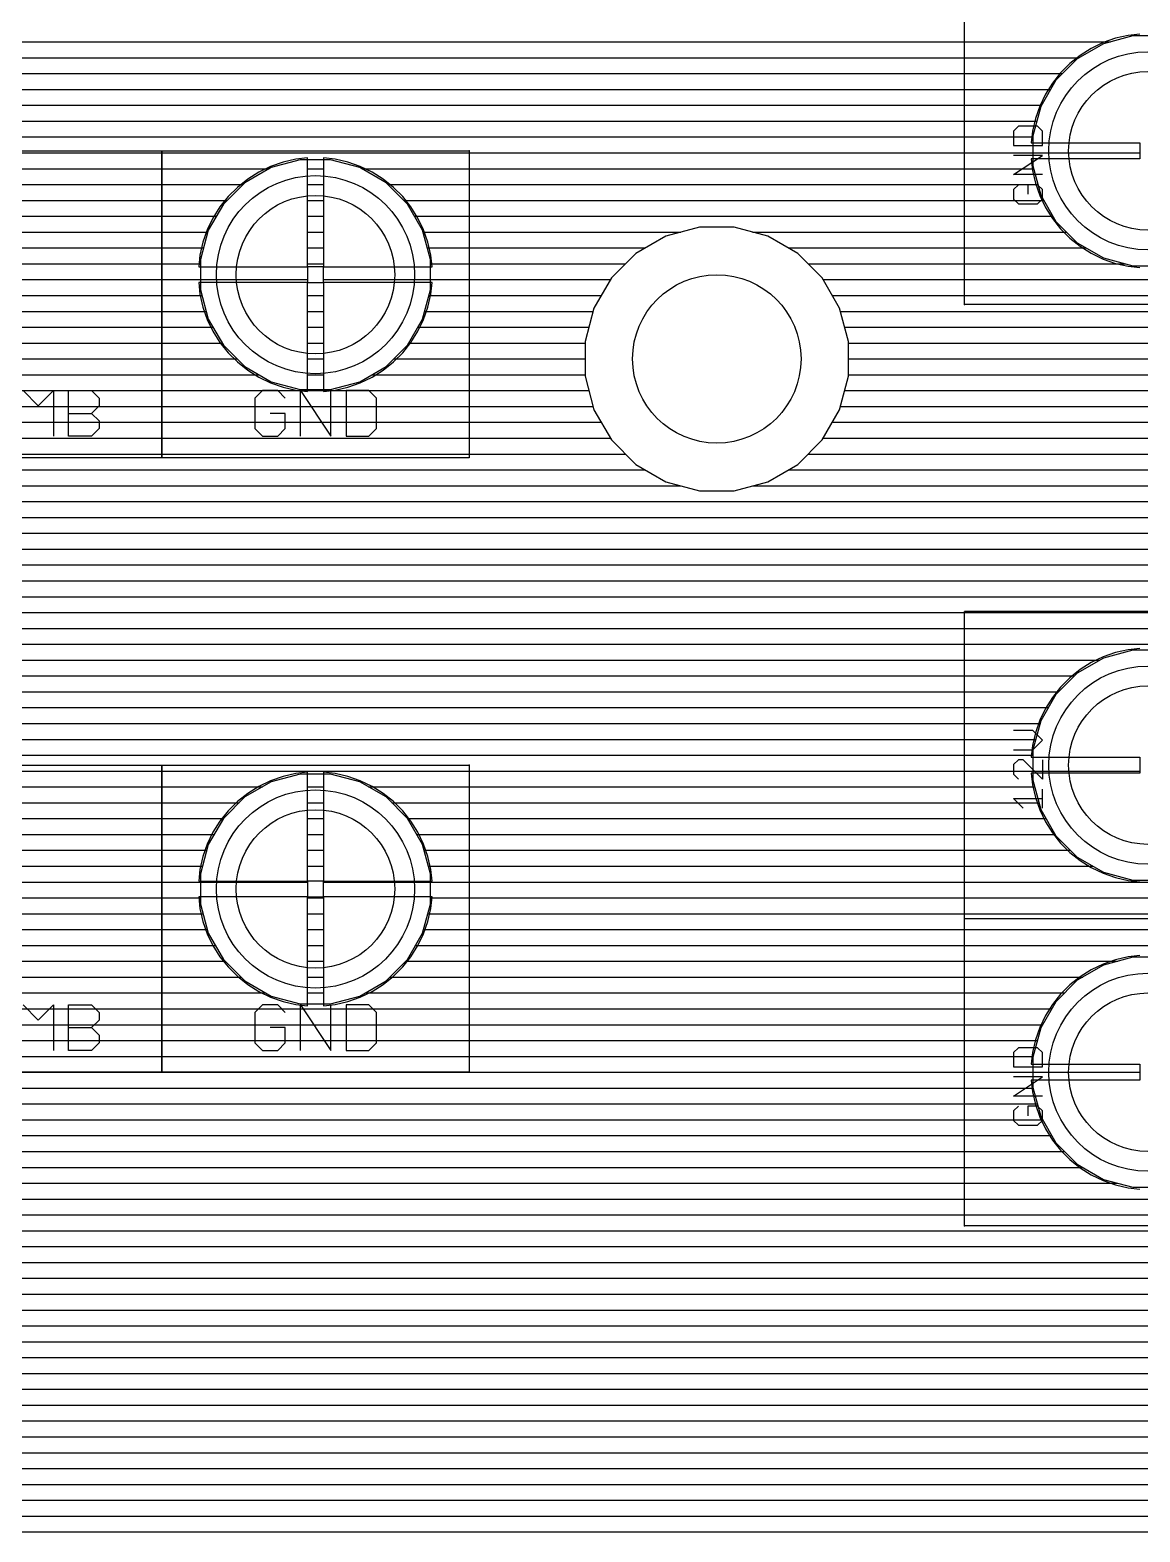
# Model space of a CAD drawing. Extents: x 0 to 5.05, y 0 to 8.75.
# Drawn here: x 2.057 to 3.177, y 5.616 to 7.132 of the extents above; entities that cross this region are included whole.
import ezdxf

# ---------------------------------------------------------------- set-up
doc = ezdxf.new("R2010")
doc.units = 0
for name, color, linetype in [('1', 22, 'CONTINUOUS'), ('16', 175, 'CONTINUOUS'), ('17', 82, 'CONTINUOUS'), ('20', 6, 'CONTINUOUS'), ('21', 253, 'CONTINUOUS'), ('23', 7, 'CONTINUOUS'), ('44', 253, 'CONTINUOUS'), ('51', 253, 'CONTINUOUS')]:
    doc.layers.add(name, color=color, linetype=linetype)

# ---------------------------------------------------------------- blocks, each defined once
blk = doc.blocks.new('ROUNDP')
blk.add_circle((0, 0), 0.5)

msp = doc.modelspace()

# ---------------------------------------------------------------- linework, layer by layer
at = {"layer": '1'}
for p, q in [((3.169728, 7.126), (3.140226, 7.118095)), ((3.200272, 7.126), (3.169728, 7.126)), ((0.048, 7.12), (3.147336, 7.12)), ((3.140226, 7.118095), (3.113774, 7.102823)), ((0.048, 7.104), (3.115813, 7.104)), ((3.113774, 7.102823), (3.092177, 7.081226)), ((0.048, 7.088), (3.098951, 7.088)), ((3.092177, 7.081226), (3.076905, 7.054774)), ((0.048, 7.072), (3.086851, 7.072)), ((0.048, 7.056), (3.077613, 7.056)), ((3.076905, 7.054774), (3.069, 7.025272)), ((0.048, 7.04), (3.072946, 7.04)), ((0.048, 7.024), (3.069, 7.024)), ((3.069, 7.025272), (3.069, 6.994728)), ((0.048, 7.008), (3.069, 7.008)), ((1.77167, 6.992), (2.29833, 6.992)), ((2.300226, 6.993095), (2.273774, 6.977823)), ((2.329728, 7.001), (2.300226, 6.993095)), ((2.360272, 7.001), (2.329728, 7.001)), ((2.389774, 6.993095), (2.360272, 7.001)), ((2.416226, 6.977823), (2.389774, 6.993095)), ((2.39167, 6.992), (3.069731, 6.992)), ((3.069, 6.994728), (3.076905, 6.965226)), ((1.798049, 6.976), (2.271951, 6.976)), ((2.273774, 6.977823), (2.252177, 6.956226)), ((2.437823, 6.956226), (2.416226, 6.977823)), ((2.418049, 6.976), (3.074018, 6.976)), ((1.814049, 6.96), (2.255951, 6.96)), ((2.434049, 6.96), (3.079922, 6.96)), ((3.076905, 6.965226), (3.092177, 6.938774)), ((1.824882, 6.944), (2.245118, 6.944)), ((2.252177, 6.956226), (2.236905, 6.929774)), ((2.453095, 6.929774), (2.437823, 6.956226)), ((2.444882, 6.944), (3.08916, 6.944)), ((1.83357, 6.928), (2.23643, 6.928)), ((2.236905, 6.929774), (2.229, 6.900272)), ((2.461, 6.900272), (2.453095, 6.929774)), ((2.45357, 6.928), (2.71383, 6.928)), ((2.73249, 6.933), (2.698664, 6.923936)), ((2.76751, 6.933), (2.73249, 6.933)), ((2.801336, 6.923936), (2.76751, 6.933)), ((2.78617, 6.928), (3.102951, 6.928)), ((3.092177, 6.938774), (3.113774, 6.917177)), ((2.698664, 6.923936), (2.668336, 6.906426)), ((2.831664, 6.906426), (2.801336, 6.923936)), ((3.113774, 6.917177), (3.140226, 6.901905)), ((1.837857, 6.912), (2.232143, 6.912)), ((2.229, 6.900272), (2.229, 6.869728)), ((2.457857, 6.912), (2.67799, 6.912)), ((2.461, 6.869728), (2.461, 6.900272)), ((2.668336, 6.906426), (2.643573, 6.881664)), ((2.82201, 6.912), (3.122741, 6.912)), ((2.856426, 6.881664), (2.831664, 6.906426)), ((3.140226, 6.901905), (3.169728, 6.894)), ((1.841, 6.896), (2.229, 6.896)), ((2.461, 6.896), (2.65791, 6.896)), ((2.84209, 6.896), (3.162264, 6.896)), ((3.169728, 6.894), (3.200272, 6.894)), ((1.841, 6.88), (2.229, 6.88)), ((2.229, 6.869728), (2.236905, 6.840226)), ((2.453095, 6.840226), (2.461, 6.869728)), ((2.461, 6.88), (2.642613, 6.88)), ((2.643573, 6.881664), (2.626064, 6.851336)), ((2.873936, 6.851336), (2.856426, 6.881664)), ((2.857387, 6.88), (4.334, 6.88)), ((1.839465, 6.864), (2.230535, 6.864)), ((2.459465, 6.864), (2.633375, 6.864)), ((2.866625, 6.864), (4.334, 6.864)), ((1.835178, 6.848), (2.234822, 6.848)), ((2.236905, 6.840226), (2.252177, 6.813774)), ((2.437823, 6.813774), (2.453095, 6.840226)), ((2.455178, 6.848), (2.62517, 6.848)), ((2.626064, 6.851336), (2.617, 6.81751)), ((2.883, 6.81751), (2.873936, 6.851336)), ((2.87483, 6.848), (4.334, 6.848)), ((1.828346, 6.832), (2.241654, 6.832)), ((2.448346, 6.832), (2.620883, 6.832)), ((2.879117, 6.832), (4.334, 6.832)), ((1.819108, 6.816), (2.250892, 6.816)), ((2.252177, 6.813774), (2.273774, 6.792177)), ((2.416226, 6.792177), (2.437823, 6.813774)), ((2.439108, 6.816), (2.617, 6.816)), ((2.617, 6.81751), (2.617, 6.78249)), ((2.883, 6.78249), (2.883, 6.81751)), ((2.883, 6.816), (4.334, 6.816)), ((1.804049, 6.8), (2.265951, 6.8)), ((2.273774, 6.792177), (2.300226, 6.776905)), ((2.389774, 6.776905), (2.416226, 6.792177)), ((2.424049, 6.8), (2.617, 6.8)), ((2.883, 6.8), (4.334, 6.8)), ((1.782063, 6.784), (2.287937, 6.784)), ((2.300226, 6.776905), (2.329728, 6.769)), ((2.360272, 6.769), (2.389774, 6.776905)), ((2.402063, 6.784), (2.617, 6.784)), ((2.617, 6.78249), (2.626064, 6.748664)), ((2.873936, 6.748664), (2.883, 6.78249)), ((2.883, 6.784), (4.334, 6.784)), ((1.736693, 6.768), (2.620883, 6.768)), ((2.329728, 6.769), (2.360272, 6.769)), ((2.879117, 6.768), (4.334, 6.768)), ((1.720693, 6.752), (2.62517, 6.752)), ((2.626064, 6.748664), (2.643573, 6.718336)), ((2.856426, 6.718336), (2.873936, 6.748664)), ((2.87483, 6.752), (4.334, 6.752)), ((1.704693, 6.736), (2.633375, 6.736)), ((2.866625, 6.736), (4.334, 6.736)), ((1.688693, 6.72), (2.642613, 6.72)), ((2.643573, 6.718336), (2.668336, 6.693573)), ((2.831664, 6.693573), (2.856426, 6.718336)), ((2.857387, 6.72), (4.334, 6.72)), ((1.672693, 6.704), (2.657909, 6.704)), ((2.84209, 6.704), (4.334, 6.704)), ((1.656693, 6.688), (2.67799, 6.688)), ((2.668336, 6.693573), (2.698664, 6.676064)), ((2.801336, 6.676064), (2.831664, 6.693573)), ((2.82201, 6.688), (4.334, 6.688)), ((1.640693, 6.672), (2.71383, 6.672)), ((2.698664, 6.676064), (2.73249, 6.667)), ((2.76751, 6.667), (2.801336, 6.676064)), ((2.78617, 6.672), (4.334, 6.672)), ((1.624693, 6.656), (4.334, 6.656)), ((2.73249, 6.667), (2.76751, 6.667)), ((1.608693, 6.64), (4.334, 6.64)), ((1.592693, 6.624), (4.334, 6.624)), ((1.576693, 6.608), (4.334, 6.608)), ((1.560693, 6.592), (4.334, 6.592)), ((1.544693, 6.576), (4.334, 6.576)), ((1.528693, 6.56), (4.334, 6.56)), ((1.512693, 6.544), (4.334, 6.544)), ((1.496693, 6.528), (4.334, 6.528)), ((1.480693, 6.512), (4.334, 6.512)), ((3.152282, 6.503567), (3.139772, 6.499189)), ((3.165203, 6.506516), (3.152282, 6.503567)), ((3.177, 6.507845), (3.165203, 6.506516)), ((1.464693, 6.496), (3.133149, 6.496)), ((3.127831, 6.493439), (3.116609, 6.486388)), ((3.139772, 6.499189), (3.127831, 6.493439)), ((1.430515, 6.48), (3.108599, 6.48)), ((3.106247, 6.478124), (3.096876, 6.468753)), ((3.116609, 6.486388), (3.106247, 6.478124)), ((0.442693, 6.464), (3.093086, 6.464)), ((3.088612, 6.458391), (3.081561, 6.447169)), ((3.096876, 6.468753), (3.088612, 6.458391)), ((0.426693, 6.448), (3.082083, 6.448)), ((3.081561, 6.447169), (3.07581, 6.435228)), ((0.410693, 6.432), (3.074681, 6.432)), ((3.07581, 6.435228), (3.071433, 6.422718)), ((0.394693, 6.416), (3.0699, 6.416)), ((3.071433, 6.422718), (3.068484, 6.409797)), ((0.378693, 6.4), (3.06738, 6.4)), ((3.068484, 6.409797), (3.067155, 6.398)), ((3.067155, 6.398), (3.176999, 6.398)), ((3.176999, 6.398), (3.176999, 6.382)), ((0.362693, 6.384), (3.176999, 6.384)), ((1.778599, 6.368), (2.291401, 6.368)), ((2.300226, 6.373095), (2.273774, 6.357823)), ((2.329728, 6.381), (2.300226, 6.373095)), ((2.360272, 6.381), (2.329728, 6.381)), ((2.389774, 6.373095), (2.360272, 6.381)), ((2.416226, 6.357823), (2.389774, 6.373095)), ((2.398599, 6.368), (3.068987, 6.368)), ((3.176999, 6.382), (3.067155, 6.382)), ((3.067155, 6.382), (3.068484, 6.370203)), ((3.068484, 6.370203), (3.071433, 6.357282)), ((1.802049, 6.352), (2.267951, 6.352)), ((2.273774, 6.357823), (2.252177, 6.336226)), ((2.437823, 6.336226), (2.416226, 6.357823)), ((2.422049, 6.352), (3.073281, 6.352)), ((3.071433, 6.357282), (3.07581, 6.344772)), ((3.07581, 6.344772), (3.081561, 6.332831)), ((1.817953, 6.336), (2.252047, 6.336)), ((2.252177, 6.336226), (2.236905, 6.309774)), ((2.453095, 6.309774), (2.437823, 6.336226)), ((2.437953, 6.336), (3.080035, 6.336)), ((3.081561, 6.332831), (3.088612, 6.321609)), ((3.088612, 6.321609), (3.096876, 6.311247)), ((1.827191, 6.32), (2.242809, 6.32)), ((2.236905, 6.309774), (2.229, 6.280272)), ((2.447191, 6.32), (3.089895, 6.32)), ((2.461, 6.280272), (2.453095, 6.309774)), ((3.096876, 6.311247), (3.106247, 6.301876)), ((1.834642, 6.304), (2.235358, 6.304)), ((2.454642, 6.304), (3.104123, 6.304)), ((3.106247, 6.301876), (3.116609, 6.293612)), ((3.116609, 6.293612), (3.127831, 6.286561)), ((1.838929, 6.288), (2.231071, 6.288)), ((2.229, 6.280272), (2.229, 6.249728)), ((2.458929, 6.288), (3.125541, 6.288)), ((2.461, 6.249728), (2.461, 6.280272)), ((3.127831, 6.286561), (3.139772, 6.28081)), ((3.139772, 6.28081), (3.152282, 6.276433)), ((3.152282, 6.276433), (3.165203, 6.273484)), ((1.841, 6.272), (2.229, 6.272)), ((2.461, 6.272), (4.334, 6.272)), ((3.165203, 6.273484), (3.177, 6.272155)), ((1.841, 6.256), (2.229, 6.256)), ((2.229, 6.249728), (2.236905, 6.220226)), ((2.453095, 6.220226), (2.461, 6.249728)), ((2.461, 6.256), (4.334, 6.256)), ((1.838393, 6.24), (2.231607, 6.24)), ((2.458393, 6.24), (4.334, 6.24)), ((1.834106, 6.224), (2.235894, 6.224)), ((2.236905, 6.220226), (2.252177, 6.193774)), ((2.437823, 6.193774), (2.453095, 6.220226)), ((2.454106, 6.224), (4.334, 6.224)), ((1.826036, 6.208), (2.243964, 6.208)), ((2.446036, 6.208), (4.334, 6.208)), ((1.816049, 6.192), (2.253951, 6.192)), ((2.252177, 6.193774), (2.273774, 6.172177)), ((2.416226, 6.172177), (2.437823, 6.193774)), ((2.436049, 6.192), (3.1548, 6.192)), ((3.140226, 6.188095), (3.113774, 6.172823)), ((3.169728, 6.196), (3.140226, 6.188095)), ((3.200272, 6.196), (3.169728, 6.196)), ((1.800049, 6.176), (2.269951, 6.176)), ((2.273774, 6.172177), (2.300226, 6.156905)), ((2.389774, 6.156905), (2.416226, 6.172177)), ((2.420049, 6.176), (3.119277, 6.176)), ((3.113774, 6.172823), (3.092177, 6.151226)), ((1.775135, 6.16), (2.294865, 6.16)), ((2.300226, 6.156905), (2.329728, 6.149)), ((2.360272, 6.149), (2.389774, 6.156905)), ((2.395135, 6.16), (3.100951, 6.16)), ((0.582693, 6.144), (3.088005, 6.144)), ((2.329728, 6.149), (2.360272, 6.149)), ((3.092177, 6.151226), (3.076905, 6.124774)), ((0.566693, 6.128), (3.078768, 6.128)), ((3.076905, 6.124774), (3.069, 6.095272)), ((0.550693, 6.112), (3.073482, 6.112)), ((0.629973, 6.096), (3.069195, 6.096)), ((3.069, 6.095272), (3.069, 6.064728)), ((0.671814, 6.08), (3.069, 6.08)), ((0.69409, 6.064), (3.069195, 6.064)), ((3.069, 6.064728), (3.076905, 6.035226)), ((0.71009, 6.048), (3.073482, 6.048)), ((3.076905, 6.035226), (3.092177, 6.008774)), ((0.719893, 6.032), (3.078767, 6.032)), ((0.729026, 6.016), (3.088005, 6.016)), ((3.092177, 6.008774), (3.113774, 5.987177)), ((0.733313, 6), (3.100951, 6)), ((0.737601, 5.984), (3.119277, 5.984)), ((3.113774, 5.987177), (3.140226, 5.971905)), ((0.738, 5.968), (3.1548, 5.968)), ((3.140226, 5.971905), (3.169728, 5.964)), ((3.169728, 5.964), (3.200272, 5.964)), ((0.738, 5.952), (3.404, 5.952)), ((0.734921, 5.936), (3.404, 5.936)), ((0.730634, 5.92), (3.404, 5.92)), ((0.723357, 5.904), (3.404, 5.904)), ((0.714119, 5.888), (3.404, 5.888)), ((0.70009, 5.872), (3.404, 5.872)), ((0.682206, 5.856), (3.404, 5.856)), ((0.652366, 5.84), (3.404, 5.84)), ((0.431, 5.824), (3.404, 5.824)), ((0.431, 5.808), (3.404, 5.808)), ((0.431, 5.792), (3.404, 5.792)), ((0.431, 5.776), (3.404, 5.776)), ((0.685134, 5.76), (3.404, 5.76)), ((0.710049, 5.744), (3.404, 5.744)), ((0.726049, 5.728), (3.404, 5.728)), ((0.736036, 5.712), (3.404, 5.712)), ((0.744106, 5.696), (3.404, 5.696)), ((0.748393, 5.68), (3.404, 5.68)), ((0.751, 5.664), (3.404, 5.664)), ((0.751, 5.648), (3.404, 5.648)), ((0.748929, 5.632), (3.404, 5.632)), ((0.744642, 5.616), (3.404, 5.616))]:
    msp.add_line(p, q, dxfattribs=at)
at = {"layer": '16'}
for p, q in [((3.165203, 7.126516), (3.152282, 7.123567)), ((3.177, 7.127845), (3.165203, 7.126516)), ((1.468693, 7.12), (3.142089, 7.12)), ((3.127831, 7.113439), (3.116609, 7.106388)), ((3.139772, 7.119189), (3.127831, 7.113439)), ((3.152282, 7.123567), (3.139772, 7.119189)), ((1.452693, 7.104), (3.113615, 7.104)), ((3.106247, 7.098124), (3.096876, 7.088753)), ((3.116609, 7.106388), (3.106247, 7.098124)), ((1.436693, 7.088), (3.096275, 7.088)), ((3.096876, 7.088753), (3.088612, 7.078391)), ((1.420693, 7.072), (3.084597, 7.072)), ((3.081561, 7.067169), (3.07581, 7.055228)), ((3.088612, 7.078391), (3.081561, 7.067169)), ((1.404693, 7.056), (3.076182, 7.056)), ((3.07581, 7.055228), (3.071433, 7.042718)), ((1.388693, 7.04), (3.070813, 7.04)), ((3.071433, 7.042718), (3.068484, 7.029797)), ((1.372693, 7.024), (3.067831, 7.024)), ((3.068484, 7.029797), (3.067155, 7.018)), ((1.356693, 7.008), (3.176999, 7.008)), ((3.067155, 7.018), (3.176999, 7.018)), ((3.176999, 7.018), (3.176999, 7.002)), ((1.77167, 6.992), (2.295226, 6.992)), ((2.287831, 6.988439), (2.276609, 6.981388)), ((2.299772, 6.994189), (2.287831, 6.988439)), ((2.312282, 6.998567), (2.299772, 6.994189)), ((2.325203, 7.001516), (2.312282, 6.998567)), ((2.337, 7.002845), (2.325203, 7.001516)), ((2.337, 6.893), (2.337, 7.002845)), ((2.337, 6.992), (2.353, 6.992)), ((2.353, 7.002845), (2.353, 6.893)), ((2.364797, 7.001516), (2.353, 7.002845)), ((2.377718, 6.998567), (2.364797, 7.001516)), ((2.390228, 6.994189), (2.377718, 6.998567)), ((2.402169, 6.988439), (2.390228, 6.994189)), ((2.394774, 6.992), (3.068281, 6.992)), ((2.413391, 6.981388), (2.402169, 6.988439)), ((3.176999, 7.002), (3.067155, 7.002)), ((3.067155, 7.002), (3.068484, 6.990203)), ((3.068484, 6.990203), (3.071433, 6.977282)), ((1.798049, 6.976), (2.269853, 6.976)), ((2.276609, 6.981388), (2.266247, 6.973124)), ((2.337, 6.976), (2.353, 6.976)), ((2.423753, 6.973124), (2.413391, 6.981388)), ((2.420147, 6.976), (3.071882, 6.976)), ((3.071433, 6.977282), (3.07581, 6.964772)), ((1.814049, 6.96), (2.253883, 6.96)), ((2.256876, 6.963753), (2.248612, 6.953391)), ((2.266247, 6.973124), (2.256876, 6.963753)), ((2.337, 6.96), (2.353, 6.96)), ((2.433124, 6.963753), (2.423753, 6.973124)), ((2.441388, 6.953391), (2.433124, 6.963753)), ((2.436117, 6.96), (3.078109, 6.96)), ((3.07581, 6.964772), (3.081561, 6.952831)), ((1.824882, 6.944), (2.242712, 6.944)), ((2.248612, 6.953391), (2.241561, 6.942169)), ((2.337, 6.944), (2.353, 6.944)), ((2.448439, 6.942169), (2.441388, 6.953391)), ((2.447288, 6.944), (3.08711, 6.944)), ((3.081561, 6.952831), (3.088612, 6.941609)), ((1.83357, 6.928), (2.235031, 6.928)), ((2.23581, 6.930228), (2.231433, 6.917718)), ((2.241561, 6.942169), (2.23581, 6.930228)), ((2.337, 6.928), (2.353, 6.928)), ((2.454189, 6.930228), (2.448439, 6.942169)), ((2.458567, 6.917718), (2.454189, 6.930228)), ((2.454969, 6.928), (2.71383, 6.928)), ((2.73249, 6.933), (2.698664, 6.923936)), ((2.76751, 6.933), (2.73249, 6.933)), ((2.801336, 6.923936), (2.76751, 6.933)), ((2.78617, 6.928), (3.100123, 6.928)), ((3.088612, 6.941609), (3.096876, 6.931247)), ((3.096876, 6.931247), (3.106247, 6.921876)), ((2.231433, 6.917718), (2.228484, 6.904797)), ((2.461516, 6.904797), (2.458567, 6.917718)), ((2.698664, 6.923936), (2.668336, 6.906426)), ((2.831664, 6.906426), (2.801336, 6.923936)), ((3.106247, 6.921876), (3.116609, 6.913612)), ((3.116609, 6.913612), (3.127831, 6.906561)), ((1.837857, 6.912), (2.230128, 6.912)), ((2.228484, 6.904797), (2.227155, 6.893)), ((2.337, 6.912), (2.353, 6.912)), ((2.459872, 6.912), (2.67799, 6.912)), ((2.462845, 6.893), (2.461516, 6.904797)), ((2.668336, 6.906426), (2.643573, 6.881664)), ((2.82201, 6.912), (3.119175, 6.912)), ((2.856426, 6.881664), (2.831664, 6.906426)), ((3.127831, 6.906561), (3.139772, 6.90081)), ((3.139772, 6.90081), (3.152282, 6.896433)), ((1.841, 6.896), (2.227493, 6.896)), ((2.227155, 6.893), (2.336999, 6.893)), ((2.336999, 6.893), (2.336999, 6.877)), ((2.337, 6.896), (2.353, 6.896)), ((2.353, 6.893), (2.337, 6.893)), ((2.353, 6.877), (2.353, 6.893)), ((2.353, 6.893), (2.462845, 6.893)), ((2.462507, 6.896), (2.65791, 6.896)), ((2.84209, 6.896), (3.154179, 6.896)), ((3.152282, 6.896433), (3.165203, 6.893484)), ((3.165203, 6.893484), (3.177, 6.892155)), ((1.841, 6.88), (2.336999, 6.88)), ((2.336999, 6.877), (2.227155, 6.877)), ((2.227155, 6.877), (2.228484, 6.865203)), ((2.337, 6.767155), (2.337, 6.876999)), ((2.337, 6.876999), (2.353, 6.876999)), ((2.353, 6.88), (2.642613, 6.88)), ((2.462845, 6.877), (2.353, 6.877)), ((2.353, 6.876999), (2.353, 6.767155)), ((2.461516, 6.865203), (2.462845, 6.877)), ((2.643573, 6.881664), (2.626064, 6.851336)), ((2.873936, 6.851336), (2.856426, 6.881664)), ((2.857387, 6.88), (3.404, 6.88)), ((1.839465, 6.864), (2.228758, 6.864)), ((2.228484, 6.865203), (2.231433, 6.852282)), ((2.231433, 6.852282), (2.23581, 6.839772)), ((2.337, 6.864), (2.353, 6.864)), ((2.454189, 6.839772), (2.458567, 6.852282)), ((2.458567, 6.852282), (2.461516, 6.865203)), ((2.461241, 6.864), (2.633375, 6.864)), ((2.866625, 6.864), (3.404, 6.864)), ((1.835178, 6.848), (2.232931, 6.848)), ((2.23581, 6.839772), (2.241561, 6.827831)), ((2.337, 6.848), (2.353, 6.848)), ((2.448439, 6.827831), (2.454189, 6.839772)), ((2.457068, 6.848), (2.62517, 6.848)), ((2.626064, 6.851336), (2.617, 6.81751)), ((2.883, 6.81751), (2.873936, 6.851336)), ((2.87483, 6.848), (3.404, 6.848)), ((1.828346, 6.832), (2.239553, 6.832)), ((2.241561, 6.827831), (2.248612, 6.816609)), ((2.337, 6.832), (2.353, 6.832)), ((2.441388, 6.816609), (2.448439, 6.827831)), ((2.450446, 6.832), (2.620883, 6.832)), ((2.879117, 6.832), (3.404, 6.832)), ((1.819108, 6.816), (2.249098, 6.816)), ((2.248612, 6.816609), (2.256876, 6.806247)), ((2.337, 6.816), (2.353, 6.816)), ((2.433124, 6.806247), (2.441388, 6.816609)), ((2.440902, 6.816), (2.617, 6.816)), ((2.617, 6.81751), (2.617, 6.78249)), ((2.883, 6.78249), (2.883, 6.81751)), ((2.883, 6.816), (3.404, 6.816)), ((1.804049, 6.8), (2.263123, 6.8)), ((2.256876, 6.806247), (2.266247, 6.796876)), ((2.266247, 6.796876), (2.276609, 6.788612)), ((2.337, 6.8), (2.353, 6.8)), ((2.413391, 6.788612), (2.423753, 6.796876)), ((2.423753, 6.796876), (2.433124, 6.806247)), ((2.426877, 6.8), (2.617, 6.8)), ((2.883, 6.8), (3.404, 6.8)), ((1.782063, 6.784), (2.283949, 6.784)), ((2.276609, 6.788612), (2.287831, 6.781561)), ((2.287831, 6.781561), (2.299772, 6.77581)), ((2.337, 6.784), (2.353, 6.784)), ((2.390228, 6.77581), (2.402169, 6.781561)), ((2.402169, 6.781561), (2.413391, 6.788612)), ((2.40605, 6.784), (2.617, 6.784)), ((2.617, 6.78249), (2.626064, 6.748664)), ((2.873936, 6.748664), (2.883, 6.78249)), ((2.883, 6.784), (3.404, 6.784)), ((1.449117, 6.768), (2.329497, 6.768)), ((2.299772, 6.77581), (2.312282, 6.771433)), ((2.312282, 6.771433), (2.325203, 6.768484)), ((2.325203, 6.768484), (2.337, 6.767155)), ((2.337, 6.768), (2.353, 6.768)), ((2.353, 6.767155), (2.364797, 6.768484)), ((2.360502, 6.768), (2.620883, 6.768)), ((2.364797, 6.768484), (2.377718, 6.771433)), ((2.377718, 6.771433), (2.390228, 6.77581)), ((2.879117, 6.768), (3.404, 6.768)), ((1.44483, 6.752), (2.62517, 6.752)), ((2.626064, 6.748664), (2.643573, 6.718336)), ((2.856426, 6.718336), (2.873936, 6.748664)), ((2.87483, 6.752), (3.404, 6.752)), ((1.436625, 6.736), (2.633375, 6.736)), ((2.866625, 6.736), (3.404, 6.736)), ((1.427387, 6.72), (2.642613, 6.72)), ((2.643573, 6.718336), (2.668336, 6.693573)), ((2.831664, 6.693573), (2.856426, 6.718336)), ((2.857387, 6.72), (3.404, 6.72)), ((1.41209, 6.704), (2.657909, 6.704)), ((2.84209, 6.704), (3.404, 6.704)), ((1.39201, 6.688), (2.67799, 6.688)), ((2.668336, 6.693573), (2.698664, 6.676064)), ((2.801336, 6.676064), (2.831664, 6.693573)), ((2.82201, 6.688), (3.404, 6.688)), ((1.35617, 6.672), (2.71383, 6.672)), ((2.698664, 6.676064), (2.73249, 6.667)), ((2.76751, 6.667), (2.801336, 6.676064)), ((2.78617, 6.672), (3.404, 6.672)), ((1.004693, 6.656), (3.404, 6.656)), ((2.73249, 6.667), (2.76751, 6.667)), ((0.988693, 6.64), (3.404, 6.64)), ((0.972693, 6.624), (3.404, 6.624)), ((0.956693, 6.608), (3.404, 6.608)), ((0.940693, 6.592), (3.404, 6.592)), ((0.924693, 6.576), (3.404, 6.576)), ((0.908693, 6.56), (3.404, 6.56)), ((0.892693, 6.544), (3.404, 6.544)), ((0.876693, 6.528), (3.404, 6.528)), ((0.860693, 6.512), (3.404, 6.512)), ((3.169728, 6.506), (3.140226, 6.498095)), ((3.200272, 6.506), (3.169728, 6.506)), ((0.844693, 6.496), (3.136598, 6.496)), ((3.140226, 6.498095), (3.113774, 6.482823)), ((0.828693, 6.48), (3.110951, 6.48)), ((3.113774, 6.482823), (3.092177, 6.461226)), ((0.812693, 6.464), (3.094951, 6.464)), ((3.092177, 6.461226), (3.076905, 6.434774)), ((0.796693, 6.448), (3.084541, 6.448)), ((0.780693, 6.432), (3.076162, 6.432)), ((3.076905, 6.434774), (3.069, 6.405272)), ((0.764693, 6.416), (3.071875, 6.416)), ((0.748693, 6.4), (3.069, 6.4)), ((3.069, 6.405272), (3.069, 6.374728)), ((0.732693, 6.384), (3.069, 6.384)), ((2.337, 6.382845), (2.325203, 6.381516)), ((2.337, 6.273), (2.337, 6.382845)), ((2.353, 6.382845), (2.353, 6.273)), ((2.364797, 6.381516), (2.353, 6.382845)), ((1.778599, 6.368), (2.287133, 6.368)), ((2.287831, 6.368439), (2.276609, 6.361388)), ((2.299772, 6.374189), (2.287831, 6.368439)), ((2.312282, 6.378567), (2.299772, 6.374189)), ((2.325203, 6.381516), (2.312282, 6.378567)), ((2.337, 6.368), (2.353, 6.368)), ((2.377718, 6.378567), (2.364797, 6.381516)), ((2.390228, 6.374189), (2.377718, 6.378567)), ((2.402169, 6.368439), (2.390228, 6.374189)), ((2.413391, 6.361388), (2.402169, 6.368439)), ((2.402867, 6.368), (3.070803, 6.368)), ((3.069, 6.374728), (3.076905, 6.345226)), ((1.802049, 6.352), (2.265123, 6.352)), ((2.266247, 6.353124), (2.256876, 6.343753)), ((2.276609, 6.361388), (2.266247, 6.353124)), ((2.337, 6.352), (2.353, 6.352)), ((2.423753, 6.353124), (2.413391, 6.361388)), ((2.433124, 6.343753), (2.423753, 6.353124)), ((2.424877, 6.352), (3.07509, 6.352)), ((2.256876, 6.343753), (2.248612, 6.333391)), ((2.441388, 6.333391), (2.433124, 6.343753)), ((3.076905, 6.345226), (3.092177, 6.318774)), ((1.817953, 6.336), (2.250693, 6.336)), ((2.241561, 6.322169), (2.23581, 6.310228)), ((2.248612, 6.333391), (2.241561, 6.322169)), ((2.337, 6.336), (2.353, 6.336)), ((2.439307, 6.336), (3.082232, 6.336)), ((2.448439, 6.322169), (2.441388, 6.333391)), ((2.454189, 6.310228), (2.448439, 6.322169)), ((1.827191, 6.32), (2.240517, 6.32)), ((2.23581, 6.310228), (2.231433, 6.297718)), ((2.337, 6.32), (2.353, 6.32)), ((2.449483, 6.32), (3.091469, 6.32)), ((2.458567, 6.297718), (2.454189, 6.310228)), ((3.092177, 6.318774), (3.113774, 6.297177)), ((1.834642, 6.304), (2.233631, 6.304)), ((2.231433, 6.297718), (2.228484, 6.284797)), ((2.337, 6.304), (2.353, 6.304)), ((2.456369, 6.304), (3.106951, 6.304)), ((2.461516, 6.284797), (2.458567, 6.297718)), ((3.113774, 6.297177), (3.140226, 6.281905)), ((1.838929, 6.288), (2.229215, 6.288)), ((2.228484, 6.284797), (2.227155, 6.273)), ((2.337, 6.288), (2.353, 6.288)), ((2.460785, 6.288), (3.129669, 6.288)), ((2.462845, 6.273), (2.461516, 6.284797)), ((3.140226, 6.281905), (3.169728, 6.274)), ((1.841, 6.272), (2.336999, 6.272)), ((2.227155, 6.273), (2.336999, 6.273)), ((2.336999, 6.273), (2.336999, 6.257)), ((2.353, 6.273), (2.337, 6.273)), ((2.353, 6.257), (2.353, 6.273)), ((2.353, 6.273), (2.462845, 6.273)), ((2.353, 6.272), (3.404, 6.272)), ((3.169728, 6.274), (3.200272, 6.274)), ((1.841, 6.256), (2.227267, 6.256)), ((2.336999, 6.257), (2.227155, 6.257)), ((2.227155, 6.257), (2.228484, 6.245203)), ((2.337, 6.147155), (2.337, 6.256999)), ((2.337, 6.256999), (2.353, 6.256999)), ((2.337, 6.256), (2.353, 6.256)), ((2.462845, 6.257), (2.353, 6.257)), ((2.353, 6.256999), (2.353, 6.147155)), ((2.461516, 6.245203), (2.462845, 6.257)), ((2.462732, 6.256), (3.404, 6.256)), ((1.838393, 6.24), (2.229671, 6.24)), ((2.228484, 6.245203), (2.231433, 6.232282)), ((2.231433, 6.232282), (2.23581, 6.219772)), ((2.337, 6.24), (2.353, 6.24)), ((2.454189, 6.219772), (2.458567, 6.232282)), ((2.458567, 6.232282), (2.461516, 6.245203)), ((2.460328, 6.24), (3.404, 6.24)), ((1.834106, 6.224), (2.234331, 6.224)), ((2.23581, 6.219772), (2.241561, 6.207831)), ((2.337, 6.224), (2.353, 6.224)), ((2.448439, 6.207831), (2.454189, 6.219772)), ((2.455669, 6.224), (3.404, 6.224)), ((1.826036, 6.208), (2.24148, 6.208)), ((2.241561, 6.207831), (2.248612, 6.196609)), ((2.337, 6.208), (2.353, 6.208)), ((2.441388, 6.196609), (2.448439, 6.207831)), ((2.44852, 6.208), (3.404, 6.208)), ((1.816049, 6.192), (2.252288, 6.192)), ((2.248612, 6.196609), (2.256876, 6.186247)), ((2.256876, 6.186247), (2.266247, 6.176876)), ((2.337, 6.192), (2.353, 6.192)), ((2.423753, 6.176876), (2.433124, 6.186247)), ((2.433124, 6.186247), (2.441388, 6.196609)), ((2.437712, 6.192), (3.147804, 6.192)), ((3.139772, 6.189189), (3.127831, 6.183439)), ((3.152282, 6.193567), (3.139772, 6.189189)), ((3.165203, 6.196516), (3.152282, 6.193567)), ((3.177, 6.197845), (3.165203, 6.196516)), ((1.800049, 6.176), (2.267345, 6.176)), ((2.266247, 6.176876), (2.276609, 6.168612)), ((2.337, 6.176), (2.353, 6.176)), ((2.413391, 6.168612), (2.423753, 6.176876)), ((2.422655, 6.176), (3.116123, 6.176)), ((3.116609, 6.176388), (3.106247, 6.168124)), ((3.127831, 6.183439), (3.116609, 6.176388)), ((1.775135, 6.16), (2.291072, 6.16)), ((2.276609, 6.168612), (2.287831, 6.161561)), ((2.287831, 6.161561), (2.299772, 6.15581)), ((2.299772, 6.15581), (2.312282, 6.151433)), ((2.337, 6.16), (2.353, 6.16)), ((2.377718, 6.151433), (2.390228, 6.15581)), ((2.390228, 6.15581), (2.402169, 6.161561)), ((2.398927, 6.16), (3.098123, 6.16)), ((2.402169, 6.161561), (2.413391, 6.168612)), ((3.096876, 6.158753), (3.088612, 6.148391)), ((3.106247, 6.168124), (3.096876, 6.158753)), ((0.492693, 6.144), (3.085853, 6.144)), ((2.312282, 6.151433), (2.325203, 6.148484)), ((2.325203, 6.148484), (2.337, 6.147155)), ((2.353, 6.147155), (2.364797, 6.148484)), ((2.364797, 6.148484), (2.377718, 6.151433)), ((3.088612, 6.148391), (3.081561, 6.137169)), ((0.476693, 6.128), (3.077146, 6.128)), ((3.07581, 6.125228), (3.071433, 6.112718)), ((3.081561, 6.137169), (3.07581, 6.125228)), ((0.460693, 6.112), (3.071269, 6.112)), ((3.071433, 6.112718), (3.068484, 6.099797)), ((0.629973, 6.096), (3.068056, 6.096)), ((3.068484, 6.099797), (3.067155, 6.088)), ((0.671814, 6.08), (3.176999, 6.08)), ((3.067155, 6.088), (3.176999, 6.088)), ((3.176999, 6.088), (3.176999, 6.072)), ((0.69409, 6.064), (3.068056, 6.064)), ((3.176999, 6.072), (3.067155, 6.072)), ((3.067155, 6.072), (3.068484, 6.060203)), ((3.068484, 6.060203), (3.071433, 6.047282)), ((0.71009, 6.048), (3.071269, 6.048)), ((3.071433, 6.047282), (3.07581, 6.034772)), ((3.07581, 6.034772), (3.081561, 6.022831)), ((0.719893, 6.032), (3.077145, 6.032)), ((3.081561, 6.022831), (3.088612, 6.011609)), ((0.729026, 6.016), (3.085853, 6.016)), ((3.088612, 6.011609), (3.096876, 6.001247)), ((0.733313, 6), (3.098123, 6)), ((3.096876, 6.001247), (3.106247, 5.991876)), ((3.106247, 5.991876), (3.116609, 5.983612)), ((0.737601, 5.984), (3.116123, 5.984)), ((3.116609, 5.983612), (3.127831, 5.976561)), ((3.127831, 5.976561), (3.139772, 5.97081)), ((0.738, 5.968), (3.147804, 5.968)), ((3.139772, 5.97081), (3.152282, 5.966433)), ((3.152282, 5.966433), (3.165203, 5.963484)), ((3.165203, 5.963484), (3.177, 5.962155)), ((0.738, 5.952), (4.334, 5.952)), ((0.734921, 5.936), (4.334, 5.936)), ((0.730634, 5.92), (4.334, 5.92)), ((0.723357, 5.904), (4.334, 5.904)), ((0.714119, 5.888), (4.334, 5.888)), ((0.70009, 5.872), (4.334, 5.872)), ((0.682206, 5.856), (4.334, 5.856)), ((0.652366, 5.84), (4.334, 5.84)), ((0.431, 5.824), (4.334, 5.824)), ((0.431, 5.808), (4.334, 5.808)), ((0.431, 5.792), (4.334, 5.792)), ((0.431, 5.776), (4.334, 5.776)), ((0.688927, 5.76), (4.334, 5.76)), ((0.712655, 5.744), (4.334, 5.744)), ((0.727712, 5.728), (4.334, 5.728)), ((0.73852, 5.712), (4.334, 5.712)), ((0.745669, 5.696), (4.334, 5.696)), ((0.750328, 5.68), (4.334, 5.68)), ((0.752733, 5.664), (4.334, 5.664)), ((0.643, 5.648), (4.334, 5.648)), ((0.750785, 5.632), (4.334, 5.632)), ((0.746369, 5.616), (4.334, 5.616))]:
    msp.add_line(p, q, dxfattribs=at)
at = {"layer": '20'}
msp.add_circle((2.75, 6.8), 0.085, dxfattribs=at)
at = {"layer": '21'}
for p, q in [((3.054313, 7.03478), (3.049475, 7.029943)), ((3.073663, 7.03478), (3.054313, 7.03478)), ((3.0785, 7.029943), (3.073663, 7.03478)), ((3.049475, 7.029943), (3.049475, 7.01543)), ((3.0785, 7.01543), (3.0785, 7.029943)), ((3.049475, 7.01543), (3.0785, 7.01543)), ((3.049475, 6.985965), (3.0785, 7.005315)), ((3.0785, 7.005315), (3.049475, 7.005315)), ((3.0785, 6.985965), (3.049475, 6.985965)), ((3.054313, 6.97585), (3.049475, 6.971012)), ((3.073663, 6.97585), (3.063988, 6.97585)), ((3.063988, 6.97585), (3.063988, 6.966175)), ((3.0785, 6.971012), (3.073663, 6.97585)), ((3.049475, 6.971012), (3.049475, 6.961337)), ((3.049475, 6.961337), (3.054313, 6.9565)), ((3.073663, 6.9565), (3.0785, 6.961337)), ((3.0785, 6.961337), (3.0785, 6.971012)), ((3.054313, 6.9565), (3.073663, 6.9565)), ((2.049921, 6.768039), (2.065267, 6.752693)), ((2.065267, 6.752693), (2.080614, 6.768039)), ((2.080614, 6.768039), (2.080614, 6.722)), ((2.09596, 6.722), (2.09596, 6.768039)), ((2.09596, 6.768039), (2.11898, 6.768039)), ((2.11898, 6.768039), (2.126653, 6.760366)), ((2.291555, 6.768039), (2.283882, 6.760366)), ((2.306902, 6.768039), (2.291555, 6.768039)), ((2.314575, 6.760366), (2.306902, 6.768039)), ((2.329921, 6.722), (2.329921, 6.768039)), ((2.329921, 6.768039), (2.360614, 6.722)), ((2.360614, 6.722), (2.360614, 6.768039)), ((2.375961, 6.768039), (2.375961, 6.722)), ((2.39898, 6.768039), (2.375961, 6.768039)), ((2.406653, 6.760366), (2.39898, 6.768039)), ((2.126653, 6.752693), (2.11898, 6.74502)), ((2.126653, 6.760366), (2.126653, 6.752693)), ((2.283882, 6.760366), (2.283882, 6.729673)), ((2.406653, 6.729673), (2.406653, 6.760366)), ((2.09596, 6.74502), (2.11898, 6.74502)), ((2.11898, 6.74502), (2.126653, 6.737346)), ((2.126653, 6.737346), (2.126653, 6.729673)), ((2.314575, 6.74502), (2.299228, 6.74502)), ((2.314575, 6.729673), (2.314575, 6.74502)), ((2.11898, 6.722), (2.09596, 6.722)), ((2.126653, 6.729673), (2.11898, 6.722)), ((2.283882, 6.729673), (2.291555, 6.722)), ((2.291555, 6.722), (2.306902, 6.722)), ((2.306902, 6.722), (2.314575, 6.729673)), ((2.375961, 6.722), (2.39898, 6.722)), ((2.39898, 6.722), (2.406653, 6.729673)), ((3.068825, 6.42478), (3.049475, 6.42478)), ((3.0785, 6.415105), (3.068825, 6.42478)), ((3.068825, 6.40543), (3.0785, 6.415105)), ((3.049475, 6.40543), (3.068825, 6.40543)), ((3.054313, 6.395315), (3.049475, 6.390477)), ((3.049475, 6.390477), (3.049475, 6.380803)), ((3.05915, 6.395315), (3.054313, 6.395315)), ((3.0785, 6.375965), (3.05915, 6.395315)), ((3.0785, 6.395315), (3.0785, 6.375965)), ((3.049475, 6.380803), (3.054313, 6.375965)), ((3.05915, 6.3465), (3.049475, 6.356175)), ((3.049475, 6.356175), (3.0785, 6.356175)), ((3.0785, 6.3465), (3.0785, 6.36585)), ((2.049921, 6.148039), (2.065267, 6.132693)), ((2.065267, 6.132693), (2.080614, 6.148039)), ((2.080614, 6.148039), (2.080614, 6.102)), ((2.09596, 6.102), (2.09596, 6.148039)), ((2.09596, 6.148039), (2.11898, 6.148039)), ((2.11898, 6.148039), (2.126653, 6.140366)), ((2.126653, 6.140366), (2.126653, 6.132693)), ((2.291555, 6.148039), (2.283882, 6.140366)), ((2.283882, 6.140366), (2.283882, 6.109673)), ((2.306902, 6.148039), (2.291555, 6.148039)), ((2.314575, 6.140366), (2.306902, 6.148039)), ((2.329921, 6.102), (2.329921, 6.148039)), ((2.329921, 6.148039), (2.360614, 6.102)), ((2.360614, 6.102), (2.360614, 6.148039)), ((2.375961, 6.148039), (2.375961, 6.102)), ((2.39898, 6.148039), (2.375961, 6.148039)), ((2.406653, 6.140366), (2.39898, 6.148039)), ((2.406653, 6.109673), (2.406653, 6.140366)), ((2.09596, 6.12502), (2.11898, 6.12502)), ((2.126653, 6.132693), (2.11898, 6.12502)), ((2.11898, 6.12502), (2.126653, 6.117346)), ((2.314575, 6.12502), (2.299228, 6.12502)), ((2.314575, 6.109673), (2.314575, 6.12502)), ((2.126653, 6.109673), (2.11898, 6.102)), ((2.126653, 6.117346), (2.126653, 6.109673)), ((2.283882, 6.109673), (2.291555, 6.102)), ((2.306902, 6.102), (2.314575, 6.109673)), ((2.39898, 6.102), (2.406653, 6.109673)), ((2.11898, 6.102), (2.09596, 6.102)), ((2.291555, 6.102), (2.306902, 6.102)), ((2.375961, 6.102), (2.39898, 6.102)), ((3.054313, 6.10478), (3.049475, 6.099943)), ((3.049475, 6.099943), (3.049475, 6.08543)), ((3.073663, 6.10478), (3.054313, 6.10478)), ((3.0785, 6.099943), (3.073663, 6.10478)), ((3.0785, 6.08543), (3.0785, 6.099943)), ((3.049475, 6.08543), (3.0785, 6.08543)), ((3.049475, 6.055965), (3.0785, 6.075315)), ((3.0785, 6.075315), (3.049475, 6.075315)), ((3.0785, 6.055965), (3.049475, 6.055965)), ((3.054313, 6.04585), (3.049475, 6.041012)), ((3.049475, 6.041012), (3.049475, 6.031337)), ((3.073663, 6.04585), (3.063988, 6.04585)), ((3.063988, 6.04585), (3.063988, 6.036175)), ((3.0785, 6.041012), (3.073663, 6.04585)), ((3.0785, 6.031337), (3.0785, 6.041012)), ((3.049475, 6.031337), (3.054313, 6.0265)), ((3.054313, 6.0265), (3.073663, 6.0265)), ((3.073663, 6.0265), (3.0785, 6.031337))]:
    msp.add_line(p, q, dxfattribs=at)
at = {"layer": '23'}
for p in [(2.5, 7.01), (3, 6.855), (2.5, 6.39), (3, 5.925)]:
    msp.add_point(p, dxfattribs=at)
at = {"layer": '44'}
for centre in [(3.185, 7.01), (2.345, 6.885), (3.185, 6.39), (2.345, 6.265), (3.185, 6.08)]:
    msp.add_circle(centre, 0.08, dxfattribs=at)
at = {"layer": '51'}
for p, q in [((3, 6.855), (3, 7.165)), ((1.88, 7.01), (2.19, 7.01)), ((2.19, 6.7), (2.19, 7.01)), ((2.19, 7.01), (2.5, 7.01)), ((2.19, 7.01), (2.19, 6.7)), ((2.5, 7.01), (2.5, 6.7)), ((3.31, 6.855), (3, 6.855)), ((2.19, 6.7), (1.88, 6.7)), ((2.5, 6.7), (2.19, 6.7)), ((3, 6.235), (3, 6.545)), ((3.31, 6.545), (3, 6.545)), ((1.88, 6.39), (2.19, 6.39)), ((2.19, 6.08), (2.19, 6.39)), ((2.19, 6.39), (2.5, 6.39)), ((2.19, 6.39), (2.19, 6.08)), ((2.5, 6.39), (2.5, 6.08)), ((3, 5.925), (3, 6.235)), ((3.31, 6.235), (3, 6.235)), ((2.19, 6.08), (1.88, 6.08)), ((2.5, 6.08), (2.19, 6.08)), ((3.31, 5.925), (3, 5.925))]:
    msp.add_line(p, q, dxfattribs=at)

# ---------------------------------------------------------------- block references
at = {"layer": '17', "xscale": 0.2, "yscale": 0.2}
for p, rotation in [((3.185, 7.01), 90), ((3.185, 7.01), 90), ((2.345, 6.885), 180), ((2.345, 6.885), 180), ((2.345, 6.265), 180), ((2.345, 6.265), 180), ((3.185, 6.08), 90), ((3.185, 6.08), 90)]:
    msp.add_blockref('ROUNDP', p, dxfattribs=dict(at, rotation=rotation))
msp.add_blockref('ROUNDP', (3.185, 6.39), dxfattribs=at)
msp.add_blockref('ROUNDP', (3.185, 6.39), dxfattribs=at)

doc.saveas('drawing.dxf')
